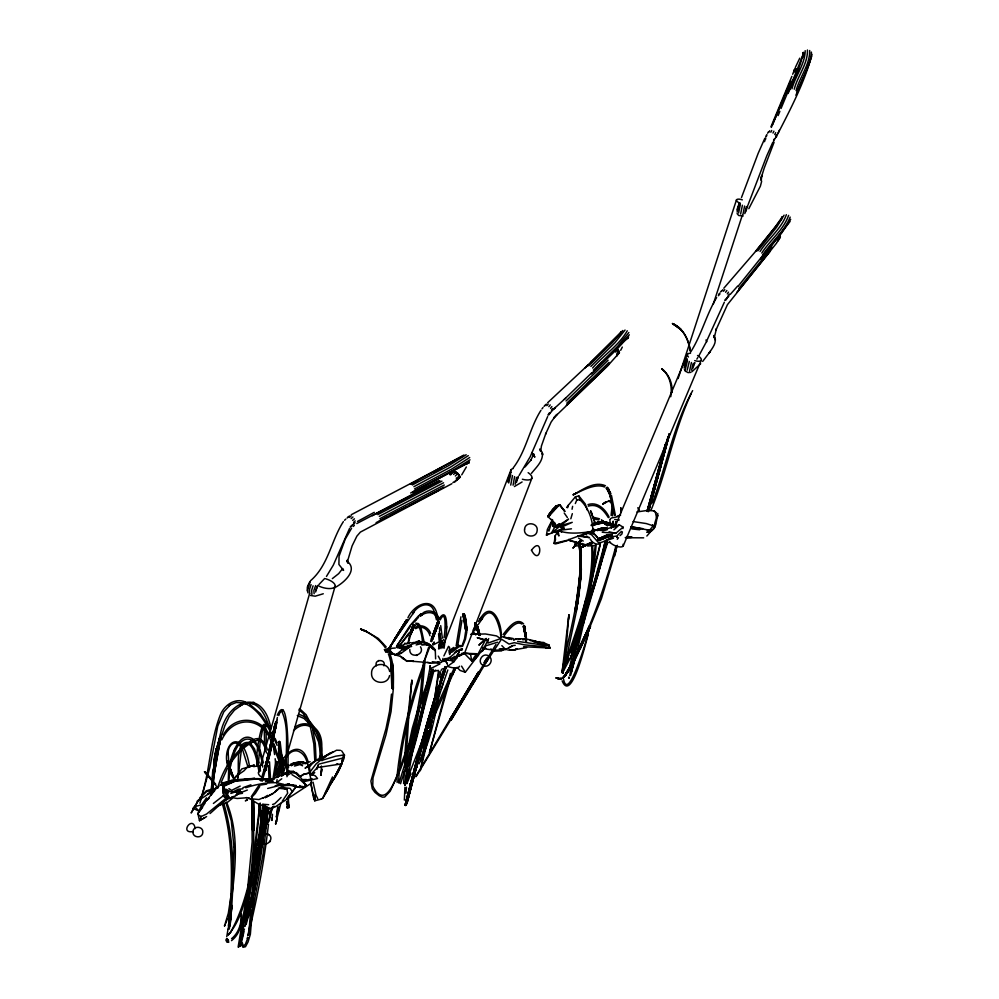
<?xml version="1.0" encoding="UTF-8"?>
<svg xmlns="http://www.w3.org/2000/svg" width="999" height="999" viewBox="0 0 999 999"><rect width="100%" height="100%" fill="white"/><g stroke="black" fill="none" stroke-linecap="round" stroke-linejoin="round"><path stroke-width="1.5" d="M252.809 830.469L252.809 818.306M253.896 830.431L253.309 801.335M397.053 778.059L397.127 782.454M226.373 940.009L226.523 941.37M231.506 940.633C239.685 934.44 242.332 923.65 241.296 913.86C241.621 922.989 238.986 932.741 231.581 938.648M252.56 830.356L251.835 798.114M253.971 830.157L253.496 801.061M287.724 772.302C287.799 781.43 290.896 686.038 277.247 715.222M226.423 792.219L226.436 789.297L229.558 791.358M252.635 830.082L252.048 797.976M252.947 830.007L252.772 805.456M253.346 829.982L253.172 805.444M253.721 830.044L253.296 800.948M404.645 758.091L407.142 723.264M406.318 805.169C404.732 804.045 406.693 804.445 404.757 804.819M241.283 913.86L241.408 916.233M445.467 638.124C447.09 633.89 448.576 603.696 438.886 619.243M612.849 505.157L612.499 515.884M507.717 481.98L510.339 472.864M405.045 804.295C406.805 806.692 404.27 804.045 405.706 803.995M691.595 370.142L693.269 363.299M314.772 795.953L314.697 800.599L314.897 794.455M265.946 821.553L266.159 810.264M392.132 688.573L391.133 663.548M392.507 688.673L391.471 663.661M392.907 688.648L391.858 663.623M265.846 825.686L265.784 828.521L265.734 825.686M391.883 688.398C392.02 676.822 392.595 664.772 388.349 653.783M393.219 688.511L392.207 663.473M286.938 776.722L287.425 775.286L291.521 772.851L295.479 772.614C297.702 770.966 310.239 792.981 305.145 783.528L305.594 786.45L304.358 787.274M321.453 766.021L320.879 775.324L321.89 768.905L321.453 772.065M391.82 688.174L390.959 663.074M393.306 688.099C393.469 676.485 394.155 664.335 389.697 653.358M580.943 569.043L581.018 554.994M391.97 687.974L392.083 683.428M393.094 686.4L393.107 673.064M781.593 219.068L754.17 253.059L723.813 288.236M279.595 776.323L280.207 743.119L279.383 741.221L278.596 741.995L279.32 747.427M580.219 569.08L580.194 552.272M580.569 569.005L580.681 554.957M237.562 778.009C240.197 770.778 233.429 739.347 249.7 742.669M211.663 792.382L212.625 771.628M228.122 754.657L228.222 753.408L228.796 762.899M261.338 810.676L260.002 839.135L255.557 878.72M533.678 454.208L530.831 460.214L524.999 466.97M790.184 217.095C784.377 231.681 771.066 242.307 762.524 255.245M262.849 810.838L260.177 853.183M409.79 649.425C409.228 659.265 425.537 655.194 420.479 646.79M544.692 644.617C535.639 640.846 523.813 636.95 513.598 639.71M395.354 648.001L391.421 648.339L389.573 650.137L391.533 652.759L396.029 654.857L402.135 649.787L408.753 647.127L408.816 645.629C417.969 641.021 429.083 640.546 435.264 649.974L435.626 658.841M446.628 626.223L446.541 628.309M423.077 664.922L420.654 691.808L416.096 718.181L407.455 755.519L399.051 783.216M424.612 665.059L422.102 692.22C417.445 723.239 410.527 753.983 400.524 783.728M685.189 369.88L687.462 360.577M256.78 765.808L257.193 758.328M227.41 939.772L227.722 941.87M258.379 764.447L260.102 742.644L262.687 729.32M228.434 797.277L230.844 798.263L233.604 796.528L230.095 798.401L230.819 798.363L228.434 797.277L222.552 785.139L228.596 797.614L225.612 796.34L223.414 793.993L222.59 784.415L222.003 785.351M222.789 787.2L222.889 785.301L228.896 797.102L230.844 798.263L234.403 796.253M411.863 680.257L408.941 714.797M226.648 939.634L226.96 941.92M580.931 574.825L581.281 555.132L580.044 542.944M508.716 482.992L510.726 474.625M272.128 817.981L271.915 820.454L272.465 814.322M406.019 793.243L406.443 787.212M465.621 631.643L464.51 638.898L461.9 646.153M264.41 807.354L261.738 838.161M265.959 807.392C263.798 847.04 256.306 886.25 246.141 924.574M811.563 56.606L806.905 69.431M212.912 789.685L214.023 773.139M228.808 780.706L229.807 770.641M397.165 775.137C401.148 736.5 410.776 698.276 424.525 661.987M596.178 544.942L593.581 571.166L588.374 602.509M238.074 778.021L241.321 750.261M257.267 757.142C255.157 755.306 263.686 707.554 266.046 730.694M250.874 909.152L248.651 935.002M277.672 807.204L276.91 814.722M230.906 905.668L229.096 925.773M231.293 905.718L229.495 925.823M411.501 684.814L411.85 680.257L407.442 720.429M568.518 619.53L568.881 614.785L562.35 669.954M568.868 614.797L565.809 652.372M230.582 905.581L228.247 929.332M231.668 905.693L229.845 925.798M262 814.984L262.238 811.975M231.918 905.606L230.045 925.723M560.651 527.522L572.252 522.34L554.732 527.31L552.634 525.924L552.435 519.63L547.377 529.458L546.441 535.114L551.448 533.129L568.606 519.08L559.727 524.712L560.651 527.522L564.273 528.246L554.72 532.392M588.723 631.418L588.886 629.245L588.611 631.418M226.81 939.235L226.923 940.608M230.494 905.319L228.559 925.536C232.392 885.551 233.941 843.98 222.69 805.019M456.206 478.159C463.199 475.936 453.908 468.419 451.536 473.901M230.282 910.751L228.771 925.336M230.507 907.991L230.732 905.231M231.818 905.344L229.333 929.132M250.986 907.629L251.236 904.557M251.623 899.962L253.047 884.415M404.92 787.187L404.358 800.112M742.894 214.797L744.592 206.019M230.419 913.498L229.832 919.28M230.881 907.966L231.106 905.206M230.806 913.536L230.232 919.33M231.268 908.016L231.506 905.244M268.107 810.289L263.187 853.396L248.002 935.314M391.508 694.093L389.523 711.375L386.001 728.533L370.904 781.068L372.29 788.76L374.975 792.382L379.208 795.728L382.405 797.152L384.677 797.027L390.172 791.245L400.711 768.731L409.215 745.354M595.254 544.867L593.518 562.212M324.737 794.38C330.407 782.279 341.408 771.703 342.694 758.079L319.28 764.023M580.856 576.236L576.123 610.876M408.666 717.682L406.106 759.602M466.883 631.543L465.434 639.273L462.512 646.465M579.895 583.166L580.407 577.522M226.386 939.11L226.561 941.283M579.795 576.136L575.049 610.776M579.507 583.129L580.019 577.484M670.754 396.715C672.414 386.738 669.979 375.574 661.925 368.881C669.13 374.413 672.614 383.641 672.127 392.582M405.407 804.033C405.119 806.443 405.407 804.495 405.919 805.269M210.552 794.754L214.435 762.324M238.124 947.114L247.065 892.781M254.395 886.076L250.362 934.302L248.039 941.995L245.504 946.702L242.969 947.314L241.596 943.156M449.238 650.386L449.687 654.507L449.525 647.29L448.526 646.341L443.893 655.931M687.2 370.167L689.31 361.501M277.984 807.217L276.323 817.057L276.673 816.046M443.032 661.113L442.994 658.378M565.359 656.93L565.659 653.895M232.767 879.595L234.016 847.252M262.362 814.672L263.811 811.026L264.373 805.256M261.688 814.235L262.7 804.195M625.049 330.045L614.934 342.669L590.884 366.408M622.951 528.596L623.089 527.172L619.305 524.812L613.91 529.82M260.302 803.308L251.498 884.777L245.866 921.852M320.879 775.324L321.291 771.965M575.074 542.469L574.712 546.016L579.333 545.754L582.192 543.468M404.42 771.54L403.596 783.591M440.022 642.157L439.16 648.863M251.011 875.174L253.709 841.92L253.509 801.21M253.034 884.54L256.081 857.229M254.52 884.689L259.278 843.905M507.854 479.82L510.402 473.064M438.386 671.465L435.339 693.781M277.085 779.682L276.573 782.729L283.753 784.34L267.645 788.486M564.934 660.938L565.209 658.441M684.078 367.957L686.925 358.816M802.971 54.708L803.208 52.585L803.858 56.618L803.271 52.572L803.858 56.831L803.021 54.745M226.548 938.86L226.648 940.896M232.367 892.569C235.951 862.649 238.399 830.768 226.598 802.247M230.057 925.598C234.003 885.376 235.464 843.543 224.051 804.357M268.469 824.25C264.285 861.687 257.105 898.775 248.152 935.351M405.544 805.544L406.156 804.595M579.408 587.375L578.683 592.969M692.819 368.319L694.78 362.687M579.008 587.337L578.284 592.931M740.634 214.023L742.407 205.22M212.737 776.698L214.673 762.249M259.99 854.657L254.52 890.559L248.326 917.207M405.269 783.728L408.828 761.688M406.793 783.79L412.674 750.786L433.916 670.816M461.975 620.267L457.642 646.053M260.027 803.258C253.721 850.211 250.449 897.764 239.648 943.993M611.126 515.546C611.201 510.814 614.073 501.948 608.403 501.186L602.859 504.045L605.918 501.735M213.099 776.722L218.144 745.167M231.318 893.88L228.309 913.323L224.5 925.911L225.15 924.649M256.243 855.843L257.218 848.213M257.592 845.316L261.076 819.455M257.73 856.031L259.265 843.98M260.976 844.055L261.363 841.108M307.542 588.011L308.229 585.402M438.299 686.425L433.466 717.594M564.647 663.561L563.761 670.054M744.817 213.611L746.39 206.656M212.512 776.847L214.548 762.599M802.896 54.446L803.134 52.597L803.396 56.156M213.749 776.86L220.679 737.786M439.71 686.438C436.351 712.974 431.044 739.834 418.981 763.91M214.123 771.69L220.317 737.624M227.285 938.71L227.297 940.484M239.748 946.103L250.2 881.13M247.665 888.323L252.16 841.82L251.835 798.251M405.719 805.456L404.782 804.532M439.647 642.145L438.598 648.763M443.981 637.674C445.317 632.579 446.653 606.992 440.234 619.904M563.111 673.026L563.436 671.565M622.752 330.519L612.699 342.257L588.673 365.809M213.149 776.985L213.661 773.251M211.438 794.867L215.909 762.599M404.945 767.294L407.342 751.623M213.511 777.01L214.036 773.263M442.545 647.876L443.306 642.444M444.031 648.289L445.142 640.421M213.024 771.727L215.135 758.029M562.3 670.279C569.917 628.259 584.34 586.288 579.058 543.031M592.307 570.928L592.919 566.57M420.317 770.729L429.458 732.991L435.177 704.095M563.836 670.441L576.423 611.213M228.209 753.558C227.497 744.929 236.039 738.436 241.034 747.302M270.804 811.712L268.469 821.215M214.46 771.977L220.017 741.87M738.548 212.999L740.396 204.458M213.624 770.766L215.384 759.789M305.344 785.926L305.532 784.677L299.563 779.245L291.933 774.625M214.011 770.828L215.772 759.864M214.198 772.027L215.622 762.799M265.247 817.219L260.489 847.214M265.697 814.247L266.358 809.802M318.981 760.002C321.84 748.488 322.29 732.342 309.702 726.373C303.896 723.688 297.777 726.148 293.494 730.868M195.205 828.608C193.019 814.472 178.858 834.028 193.094 831.58M258.753 859.252L259.228 856.168M430.394 665.759L419.305 722.14L409.041 763.623M273.089 778.034L275.724 761.625M280.856 803.283L275.599 823.95L277.085 817.944M267.72 810.064L257.692 870.104L247.24 918.98M577.622 604.47L581.343 569.58L580.119 543.131M439.135 671.415L433.716 703.733M439.76 677.31L440.634 671.778M571.84 654.208L572.065 652.797M737.112 212.1L739.522 202.747M228.047 929.07L226.748 936.775M619.392 351.81L616.595 356.356M569.83 675.436L570.441 671.578M278.259 812.262L279.133 806.855M407.717 759.003L405.119 783.628M576.585 603.97L577.697 597.102M576.972 604.008L578.096 597.14M260.002 850.249L253.346 889.185L245.779 923.501M255.307 880.181L247.902 917.132M436.713 693.93L437.724 687.974M274.288 778.233L277.148 761.812M274.3 778.146L275.312 772.289M431.268 669.842C425.112 702.122 418.968 734.702 408.229 765.796L409.115 763.698M460.926 616.808L456.168 645.729M230.045 907.129L231.256 900.087M268.294 809.103L265.946 821.066L268.768 809.227M408.254 642.107L409.44 635.826M575.212 611.226C579.095 588.923 581.967 566.008 579.045 543.419M575.586 611.338C579.457 589.035 582.28 566.121 579.245 543.543M575.973 611.388C579.87 589.073 582.679 566.146 579.532 543.568M255.507 878.221L258.042 863.885M460.015 476.198L456.019 480.344M574.962 611.063C578.883 588.748 581.843 565.846 578.97 543.231M576.286 611.326C580.207 589.023 583.066 566.071 579.82 543.493M803.096 54.683L788.386 91.296M562.05 671.016L561.925 672.102M576.361 611.038L581.018 576.423L580.906 548.426M516.608 480.269L518.206 477.023M562.837 673.301L563.324 671.79M575.362 610.726L575.849 608.029M575.749 610.764L576.236 608.066M627.272 330.769C618.905 345.529 603.533 355.294 592.594 368.007M588.786 592.07L584.477 613.935M216.034 758.391L216.858 754.095M215.634 758.316L216.458 754.02M407.604 750.249L412.275 728.346L418.868 705.981M409.39 749.175L417.07 716.32M262.487 821.153L263.923 813.735M405.806 804.632L406.056 804.145M420.654 768.468L428.259 732.667M588.411 633.728C587.487 635.476 571.828 705.182 562.15 680.819M780.406 236.463L776.735 242.757M255.257 879.657L245.579 924.387M572.04 509.253L572.627 506.331M684.14 365.784L686.837 359.016M570.554 652.609L571.478 648.413M569.018 677.21L568.98 677.047M216.746 752.634L219.131 741.995M217.133 752.709L219.518 742.057M275.412 726.136L265.647 770.254M319.493 760.102C323.014 748.538 323.963 732.542 311.738 725.686C306.493 722.402 299.425 723.551 294.842 727.447M262.799 827.247L261.301 834.365M286.438 763.91L284.265 770.167L282.205 772.327M588.111 603.958L576.148 655.569M411.176 750.624L424.987 697.327M216.97 749.262L220.554 734.14M270.167 747.202L274.95 724.113M261.301 826.947C252.447 862.249 248.564 900.037 230.594 932.179M218.244 749.612L220.904 737.986M275.512 723.763L265.359 770.092M275.924 726.61L265.684 770.516M408.791 761.85L411.201 750.461M569.954 665.671L578.134 629.832M571.478 665.971L600.287 544.405M216.771 749.375L219.455 737.774M244.056 931.33L240.584 946.353M218.044 749.899L221.741 734.877M273.301 737.899L273.951 734.964M275.899 726.91L271.328 747.889M216.97 749.712L219.405 739.397M274.55 732.192L276.91 722.464M260.09 839.934L252.16 874.412M272.54 737.811L273.177 734.914M272.927 737.924L273.576 735.002M273.077 738.935L271.291 746.753M405.869 805.182L406.143 805.281M272.302 738.835L270.529 746.565M274.188 732.255L274.775 729.657M404.957 805.194L406.143 804.407L405.532 804.083M558.091 531.218L555.244 535.651L554.133 543.431L555.581 543.906L567.32 540.659M790.684 219.38L781.58 233.179L762.1 257.405M275.637 721.753L264.985 769.967M270.005 747.352L264.36 769.942M273.788 732.167L274.375 729.595M272.69 738.948L270.891 746.703M268.107 822.639L269.443 820.129L272.352 807.242M562.712 670.916L562.612 671.877M209.253 798.189L201.673 804.819L194.78 806.593L192.994 808.216L198.988 811.126L201.673 804.819L206.468 797.839M230.294 761.738L228.646 770.479L228.284 780.706M274.937 724.425L264.61 769.904M450.449 673.438L429.52 752.547L451.635 673.788M581.83 625.936L571.54 666.495M317.832 765.496L317.008 769.068L318.394 764.385M275.125 724.712L266.995 760.002L260.714 780.806M277.185 719.867L269.605 755.694L262.088 781.305M563.086 671.053L563.086 672.29M217.645 745.504L219.493 737.974M274.925 727.172L275.462 724.912M275.324 727.222L275.849 724.962M588.186 633.703C586.888 637.949 568.244 703.683 563.486 678.97M341.67 750.873L344.493 755.157L343.394 759.802L334.353 777.984L342.232 763.373M200.15 800.586C210.015 772.901 209.54 742.632 220.155 715.321C223.876 705.531 234.952 697.314 245.517 702.06M271.016 749.188L269.368 755.956M266.733 818.231L265.959 821.078L266.633 818.193M658.241 515.309C655.719 518.881 656.805 530.019 651.023 530.069M781.593 218.818L782.092 216.87M562.337 670.903L562.212 671.852M270.254 747.751L264.398 770.217M736.9 209.94L739.272 202.959M270.067 751.797L270.692 749.225M389.548 675.586C387.662 685.963 370.916 683.728 371.566 673.326C371.128 662.762 387.962 661.088 389.66 671.503M269.668 751.735L270.292 749.175M407.567 800.699L420.629 749.55L433.891 703.508M617.394 545.304L601.448 598.588L585.751 637.275M230.657 766.196C237.412 730.232 258.529 729.582 262.712 767.07M251.473 877.147C245.492 896.69 242.245 918.968 228.309 934.789L230.669 932.267M406.019 802.434L419.617 749.2M480.057 652.185L482.342 651.136L488.711 638.623M268.619 755.868L269.318 753.109M269.018 755.956L269.718 753.184M406.293 800.162L419.642 748.925L436.263 693.069M795.916 71.491L796.365 69.443L795.679 69.243M275.961 722.814L276.461 720.878M611.45 527.984L613.199 521.141L611.338 527.934M265.946 821.066L266.696 818.169M563.349 671.291L563.199 672.664M578.871 626.81L586.101 598.488M600.137 544.38L590.259 582.479M666.508 441.458L647.876 511.488M668.031 437.112L648.251 511.538M268.981 757.454L267.22 764.11M665.471 444.28L647.502 511.363M669.168 434.19L648.526 511.5M614.772 550.262L615.809 546.291M669.455 434.165L648.626 511.376M268.232 757.354L266.471 763.973M268.619 757.454L266.858 764.085M431.318 727.284L426.248 745.242L420.317 760.676M605.069 542.42L589.947 597.539M606.905 541.396L602.784 557.055M665.359 444.13L647.227 511.188M410.114 634.203L411.875 627.684A8.604 2.772 -78 0 1 413.024 625.374M419.93 748.9L405.956 802.022M614.647 556.093L616.083 550.599M664.273 448.476L647.127 511.026M669.567 434.053L648.95 509.727M654.507 527.272L654.845 522.939L657.804 513.436M745.803 211.676L747.677 205.919M420.304 748.963L406.281 802.022M420.679 749.088L406.256 803.446M407.23 802.422L421.029 749.412L434.415 703.483M572.964 648.676C583.816 613.074 600.174 578.883 605.069 541.645L601.835 556.918L594.03 584.852L572.215 645.641M663.736 451.411L647.227 510.901M658.878 473.963L669.48 433.916M247.203 938.473L247.652 937.124M405.994 803.958L426.648 724.2L436.063 693.106M658.166 473.701L664.098 451.448M666.87 441.058L668.056 436.6M658.953 472.315L669.218 433.753M646.84 536.051L651.773 530.382C649.924 532.629 656.143 527.135 654.482 525.249L655.581 523.913M406.381 804.045L420.254 749.5L433.903 702.047M429.533 752.547L430.469 749.312M600.899 564.085L602.422 558.391M600.524 565.496L583.066 625.037M570.392 670.941L574.687 655.257M570.953 671.278L575.249 655.594M571.341 671.353L575.636 655.669M571.665 671.353L575.961 655.656M614.772 550.287C602.659 594.03 587.449 637.474 564.323 676.685M410.314 632.554L411.101 629.832M572.889 662.125L574.862 655.007M405.432 803.608L419.53 749.038L436.039 693.219M426.985 734.103L427.797 731.168M428.608 728.246L431.044 719.467M427.335 734.24L428.134 731.305M427.722 734.327L428.521 731.405M430.144 725.549L431.368 721.166M428.034 734.352L428.846 731.43M430.07 727.047L431.693 721.203M609.889 519.855L610.102 522.952M569.005 678.059L568.581 677.547L569.155 678.046M571.628 669.33L575.187 656.493M571.977 669.48L575.524 656.643M219.718 738.186L220.354 735.876M428.396 728.109L430.844 719.342L428.384 728.009M429.433 729.932L420.392 760.102M430.244 727.01L431.88 721.166L430.232 726.91M547.664 402.709L586.575 366.358L620.978 332.105L620.304 334.378L621.016 332.068M607.642 542.482L572.877 653.846M265.434 770.554L266.895 765.334M263.811 811.026L265.384 805.381M333.816 777.771L333.129 780.219L333.928 777.622M408.529 642.157L410.314 636.026M428.559 727.959L431.006 719.218M433.366 715.871L436.663 704.332M264.685 770.379L266.146 765.184M265.06 770.504L266.533 765.296M410.377 634.278L414.048 624.762M258.516 772.477L309.628 593.456M280.994 775.798L282.28 771.315M283.129 768.331L286.538 756.405M287.387 753.421L335.09 586.326M406.868 803.945L420.916 749.525L434.215 703.533M420.342 747.427L427.085 723.95M421.091 747.627L427.822 724.188M561.688 672.577L562.012 671.515M571.49 655.769L570.579 656.256M277.772 774.987C278.409 756.156 301.149 734.977 308.304 762.537M420.729 747.489L427.46 724.038M620.304 334.29L620.916 332.205L620.304 334.166M647.502 510.864L657.767 475.187M648.301 509.428L658.166 475.287M648.676 509.565L658.491 475.449M230.669 760.464C232.954 751.098 240.996 730.207 253.671 739.522C260.776 735.901 266.358 743.768 267.32 750.024M276.935 719.118L277.397 717.507M404.345 644.43L404.945 643.131L406.019 643.968L409.066 643.431M567.644 507.754L568.369 505.219L575.362 496.853L578.833 495.904L585.227 503.921L587.325 510.164M432.929 670.429L427.51 688.798M426.885 724.362L433.578 701.897M428.121 731.518L423.139 747.914M570.816 518.793L572.327 513.661M425.399 695.903L426.248 693.056M437.038 703.071L443.381 682.554M199.925 803.208L209.877 767.444L217.794 726.036L223.776 711.887L230.27 704.869L228.771 705.993M220.392 734.302C226.461 699.762 263.286 686.213 271.004 728.708M221.89 734.727L224.825 725.711L229.058 716.857L234.403 710.189L242.07 704.707L240.247 705.681M561.925 671.241L561.775 672.29M409.827 742.906L410.601 740.284M431.081 714.235L406.605 803.596M570.529 675.624L571.828 671.253M427.522 722.502L430.132 713.81M427.897 722.589L429.208 718.244M428.259 722.739L429.558 718.406M607.142 542.357L571.465 653.334M793.88 72.44L794.592 69.193M276.623 821.016L275.599 823.95L276.486 821.003M410.239 635.976L414.398 624.949M552.435 519.63L548.926 531.106L547.839 529.832M278.971 775.399L281.343 768.056M434.353 700.624L436.988 692.095M430.569 712.362L436.226 693.368M436.051 696.478L437.362 692.22M431.793 709.765L433.042 705.731M436.388 696.515L437.712 692.27M628.846 332.517L617.719 346.241L593.356 370.192M417.919 713.473L426.985 686.201M436.588 696.478L437.924 692.232M436.6 696.365L437.487 693.543M238.736 947.077L239.136 945.841M247.889 937.811L245.379 944.292L243.419 946.128M434.365 700.174L436.163 694.53M428.633 647.265L423.464 663.473L429.495 647.552M438.449 687.437L445.367 666.72M438.836 687.562L440.272 683.104M410.552 634.253L414.71 625.611M439.185 687.624L446.103 666.982M420.254 701.698L429.22 677.347M409.702 742.869L410.539 740.271M439.398 687.612L445.005 670.853L442.307 678.845M441.158 689.397L447.814 670.017M545.854 644.642L547.964 644.567L545.966 645.866L547.077 645.766M678.134 378.521L736.5 199.837M713.398 303.758L742.344 215.16M423.464 663.473L424.987 658.828M440.047 681.393L445.079 666.595M439.435 687.512L440.884 683.091M275.599 823.95L276.611 820.916M439.26 687.374L445.554 668.069M619.305 524.812L607.729 528.596M278.758 715.584L280.032 712.187M225.936 923.076L227.36 918.843M410.751 634.315L414.585 625.898M430.594 641.308L431.431 638.798M431.531 638.686L435.514 627.21M563.948 666.907C577.035 627.434 594.517 586.613 591.558 544.268M242.607 935.101L241.321 938.935L241.471 933.178L241.783 938.91M432.542 636.351L437.849 621.565M431.768 638.648L437.674 621.878M440.846 678.408L444.58 667.769M440.721 682.954L446.291 666.945M432.867 636.4L438.174 621.39M440.896 678.346L443.668 670.304M685.364 363.961L685.789 362.862M441.121 678.358L442.532 674.275M410.876 631.281L413.973 625.436M431.493 638.96L435.651 627.847M580.769 632.017L573.876 650.499M444.405 670.716L445.741 666.87M514.597 476.585L513.074 485.227M691.433 362.5L689.535 371.141M265.359 821.278L266.271 818.705L269.443 820.129M383.928 665.834C386.501 658.865 373.851 658.816 376.361 665.796M432.38 638.836L438.573 621.403M512.487 475.561L510.726 485.102M442.882 674.375L445.179 667.931M558.066 530.519L557.167 533.029L558.916 535.988L558.066 530.519C567.844 534.228 579.645 533.279 589.972 531.705L567.182 540.284L554.133 543.431L555.481 539.822L555.244 535.651M431.693 639.135L435.002 630.394M442.894 659.49L441.383 662.437M409.253 744.043C401.436 756.693 389.523 817.831 372.902 786.363M443.918 670.354L444.83 667.819M566.67 660.214L568.456 655.257M226.436 798.351L230.819 798.363L226.848 798.276L223.114 795.878L226.436 798.351L226.686 797.652L223.114 795.878L213.399 803.446M516.508 477.41L515.172 484.24M576.173 640.322L577.16 637.599M649.013 531.193L650.187 532.217L646.728 532.267L649.35 530.257L650.886 530.931L646.59 529.62M432.579 639.01L438.923 621.59M792.669 74.251L794.392 70.08M564.273 528.246L551.448 533.129L555.494 525.736L555.144 523.289L547.902 516.633L549.35 515.959L550.561 512.649L554.42 507.867L559.615 504.707L564.71 511.263L559.615 504.707L555.619 506.468L555.968 505.806L559.964 505.194L564.71 511.263M425.287 662.237C412.35 701.061 400.199 741.333 398.638 782.442M748.051 204.857L766.733 155.944L772.751 142.42M241.446 938.998L242.869 935.201M431.705 641.683L439.135 621.902M429.046 680.456L433.266 669.18M652.297 502.972C666.52 465.859 673.376 425.736 692.644 390.621M432.305 639.323L438.998 622.577M411.738 628.696L413.686 624.737M432.804 637.087L436.351 628.146M432.542 639.298L439.173 622.265M218.032 786.575C223.838 767.294 235.776 749.387 253.671 739.547M573.788 646.603L575.686 641.67M241.671 749.163L243.981 745.042L247.203 743.418M443.568 645.017L510.876 470.067M464.547 653.234L531.855 478.284A11.264 4.471 20.9 0 0 528.134 472.652M791.895 76.336L771.028 126.623M692.881 366.146L694.692 362.887M420.542 745.042L407.255 778.92M410.926 773.813L407.005 783.316M430.332 674.537L431.993 670.341M794.242 89.198C797.452 76.286 808.091 63.549 807.417 50.012M791.945 88.811C795.229 76.261 805.206 63.774 805.182 50.699M796.103 90.622C799.562 77.36 810.077 64.523 809.702 50.512M281.818 766.708C284.74 760.039 288.486 749.787 297.14 750.873C308.566 754.12 308.129 769.555 310.864 778.733M650.836 510.639C666.658 472.365 673.726 430.969 691.283 393.331M313.087 585.801L311.676 590.197L311.925 594.492M572.452 649.887L573.351 647.689M342.357 568.943L338.686 573.626L332.355 578.621M789.797 89.585L800.261 64.211L803.583 52.423M796.99 92.72C800.923 79.183 810.713 66.384 811.413 52.098M778.109 115.597L779.869 111.339M781.043 108.491L792.794 80.045M411.6 630.244L412.412 628.408A8.042 2.71 -73.9 0 1 413.561 626.448M575.324 503.533L576.835 499.912L575.362 496.853M772.439 124.9L790.696 80.944M221.154 782.429L227.198 768.743M559.615 504.707L553.533 511.113L550.561 512.649L547.902 516.633L549.063 513.848L555.968 505.806M741.483 197.552L758.154 153.384L764.847 138.287M436.276 625.561L437.699 622.24M614.872 527.097L687.474 354.258M623.214 545.991L701.211 360.302A7.505 2.985 22.8 0 0 697.514 355.519M408.216 765.783L408.641 764.884M771.328 127.41L783.865 97.69M785.052 94.855L786.837 90.609M311.101 584.615L309.515 589.298L309.64 594.193M764.447 141.683L764.897 140.634M795.878 95.267L806.368 70.779M436.476 625.886L437.912 622.552M738.099 207.455L738.636 206.281M788.086 93.481L789.897 89.286M791.096 86.476L792.906 82.28M794.105 79.47L795.916 75.275M797.115 72.465L798.925 68.269M245.13 925.236L244.543 926.597L245.167 925.261M432.055 717.382L451.111 674.425M433.479 717.994L452.522 675.074M260.939 840.496C264.797 850.211 276.973 837.162 267.145 833.928M263.399 727.26L264.335 725.424M240.796 940.421L240.197 941.558L241.433 938.96M765.346 139.598L765.808 138.549M776.223 137.387L779.345 130.232M589.273 626.136L570.254 667.045M589.472 626.311L574.825 658.416L565.122 675.786M454.982 472.49L457.754 473.588L455.319 475.999M437.962 624.35L438.661 622.752M774.088 142.245L764.235 168.032L761.076 178.197L761.762 175.437L761.275 180.232L760.739 178.009L761.613 181.531L760.376 186.176L748.825 208.679M589.772 626.485L575.049 658.528L564.472 676.748M332.517 776.922L323.027 797.589L339.098 769.267M589.41 625.936L574.637 658.066L564.972 675.561M590.109 626.61L575.262 658.591L565.347 675.824M226.686 797.652L206.593 814.035L201.323 816.483L199.463 820.679L197.889 813.486L202.547 807.304M233.841 751.435L235.015 748.8M747.414 206.119L746.815 207.442M589.697 625.973L570.304 666.832L563.411 677.285M590.397 626.648L570.854 667.257M547.964 644.567L547.727 645.279L549.363 645.541M590.034 626.098L575.012 658.104L564.198 676.523M518.144 476.81L516.458 482.43M590.347 626.273C581.331 643.331 575.774 663.386 562.799 677.921L568.781 670.754L575.399 658.353M590.534 626.448L580.581 648.214M309.64 583.578L307.717 589.385L307.879 592.869M438.274 622.739L438.911 621.341M795.304 67.545L799.762 58.167M244.443 929.082L242.02 933.628M451.211 674.512L454.42 667.669M452.422 675.074L455.644 668.244L452.435 674.999M789.972 221.603L760.614 258.991M564.085 666.995L572.939 644.218C582.442 612.337 596.453 579.507 592.482 545.579M629.333 334.802L617.519 348.451L592.956 372.352M570.504 655.594L570.654 656.281L570.591 655.419M571.703 655.456L564.423 669.218M772.989 133.054L773.9 131.181M415.184 767.881L414.498 769.242L415.197 767.931L414.498 769.242L414.822 768.643M315.684 585.551L313.886 590.409L314.123 593.693M457.043 667.307L460.102 670.454L465.309 672.252L475.487 658.853L486.176 638.536L479.058 644.967L486.176 638.536M544.992 645.067L545.679 643.693L543.893 642.507L537.587 641.995M770.841 132.23L771.715 130.469M322.652 798.351L328.696 788.199M774.749 134.54L775.674 132.68M580.519 648.076L570.866 667.17L565.334 675.761M773.825 139.848L774.275 138.961M258.504 785.963L251.261 796.702M620.679 350.299L622.315 347.09M578.833 495.904L579.857 499.8C588.411 507.08 592.869 520.342 592.869 530.681L582.892 534.502M568.743 658.079L565.996 663.311M233.554 780.169L241.77 768.943L254.333 765.284L249.762 765.971M334.303 777.534L343.394 759.802L343.456 755.032L335.801 756.156L321.69 760.401M317.008 586.401L315.659 592.007M197.889 801.298L191.146 812.986L197.827 801.248M768.88 132.293L769.692 130.744M775.649 136.276L776.56 134.565M433.017 644.305L434.24 642.032L432.929 644.243M279.882 712.537L281.693 710.838L280.856 710.789M259.728 786.525L255.319 793.493L251.736 797.227M766.108 135.901L766.882 134.503M270.03 841.67L270.429 840.946M308.641 584.54L309.103 583.703M470.604 634.353L485.364 633.965L496.528 635.913L509.015 644.068L514.298 642.669L524.363 644.842L544.805 646.678L546.041 648.276L550.187 647.589L548.214 646.078L549.937 648.026L523.588 646.728M270.679 810.439L272.715 806.792M780.369 237.275L777.971 241.009M224.513 925.923L225.2 924.699M563.898 667.045L564.847 665.384M474.587 630.769L476.386 627.609M778.121 133.254C791.171 107.929 804.694 81.781 812.087 54.321M461.725 474.85L466.346 466.97M473.239 630.044L475.049 626.885M193.531 808.566L195.767 804.694M228.471 766.32C235.364 755.706 244.892 744.155 257.63 740.184M236.014 795.241L241.308 791.645L235.489 795.741L241.308 791.645M271.104 810.976L273.951 806.081M619.505 352.61L607.367 366.208L553.808 417.844L557.08 414.348L555.656 415.846M778.196 238.873L779.22 235.589M309.727 581.855L307.53 586.525L307.13 590.871M773.451 141.196L775.012 138.536M406.418 619.967L387.15 651.498L407.442 620.454M547.902 516.633L552.41 509.989L555.756 507.28M775.436 137.812L776.31 136.339M767.632 133.204L768.381 131.93M592.669 533.678L594.967 529.82L601.548 530.494M566.583 673.276L568.294 670.379M450.162 719.442L464.473 695.441M450.462 719.642L478.808 672.352L464.66 695.466M716.62 297.577C706.193 314.897 701.485 335.102 690.584 352.147M450.799 719.829L479.07 672.539M416.046 776.685L479.383 672.727L458.191 708.303M698.85 355.856L705.993 342.52L724.35 302.197M459.041 651.935L455.069 658.541L459.365 652.122M406.605 620.354L387.15 651.498L407.03 620.042M547.664 416.583L530.169 456.768L519.043 475.549M450.287 719.355L463.923 696.69M450.611 719.542L464.26 696.89M457.942 708.091L464.572 697.09M488.186 659.028L451.173 719.979L458.154 708.241M464.373 695.316L478.446 672.152L450.025 719.23L495.941 644.48M464.997 695.666L479.145 672.564M393.431 640.834L406.531 619.88M549.575 526.148L549.974 525.499M478.309 672.052L415.721 776.498M472.814 683.978L479.582 672.839M317.395 586.675L316.121 589.885M696.852 359.116L697.814 357.542M321.99 760.701L324.151 757.217L319.942 759.028M414.323 626.148L410.789 634.377L414.635 625.262M393.594 640.946L406.855 620.554M417.307 766.62L414.323 770.941M568.793 670.541L564.385 676.498M478.084 624.787L482.629 618.131M746.315 208.379L745.741 209.266M485.514 663.274L500.899 640.072M393.743 640.958L407.28 620.242M393.693 641.008L407.13 620.691M349.55 528.459L333.291 565.159L326.448 576.448M399.25 632.592L393.768 641.046L413.823 612.437L412.637 613.823C418.419 603.858 431.281 600.699 434.228 611.813M221.803 739.834C232.717 715.821 261.738 715.846 270.854 740.858M765.758 137.138L766.757 135.689M540.946 410.314C529.445 428.384 526.373 450.799 513.186 467.919M406.755 619.904L393.544 640.834L406.443 620.142M549.025 413.524L549.587 412.674M463.449 653.221L476.61 653.733L471.753 661.001L464.323 653.358L461.888 653.259M317.495 767.145L318.356 765.858M282.218 801.285L287.675 793.181L286.913 789.148L280.906 787.662M396.528 646.828L398.189 647.477L408.903 633.004M552.634 525.924L554.145 523.688L551.198 519.405M309.603 582.904L310.127 582.13M610.189 519.205L610.626 518.568M478.359 621.515L481.356 617.332L479.895 619.28M482.342 651.136L485.452 646.628L483.029 648.388M309.378 767.145L313.299 762.237L317.932 759.277L305.07 768.243L313.299 762.237M205.245 802.846L197.889 813.486L199.051 815.459L201.323 816.483M710.426 351.186L708.965 353.209C711.812 348.813 716.345 343.856 715.097 338.224L715.396 340.135L714.023 335.439L714.322 337.6L716.395 328.758L715.946 330.02L727.434 304.67L776.51 243.182M725.611 292.27L726.847 290.497M403.721 625.898L407.355 620.716M615.721 352.11L617.22 349.413L616.383 349.55M709.74 352.135L702.684 361.413M460.389 477.072L454.82 481.968M727.26 293.906L728.496 292.145M453.034 471.815L449.637 474.525M723.588 291.271L724.774 289.61M310.414 580.819C328.396 565.496 331.094 540.659 343.356 521.64M725.524 300.437L727.384 297.939M407.904 617.807C414.735 603.071 435.077 595.179 437.5 617.345M718.631 294.518L719.592 293.194M548.838 414.847L550.749 412.362M628.621 337.013L591.52 373.926M618.156 353.346L616.845 355.007M199.488 798.213L206.269 790.808L211.8 789.21M625.649 339.71L628.321 337.387L626.023 338.998M616.72 354.183L618.618 350.961L616.858 349.2L619.218 352.497L618.606 350.786M728.096 295.729L729.295 294.118M410.651 626.086L396.591 646.266L409.977 625.636L418.806 615.521M479.97 619.18C492.032 598.264 502.447 624.412 501.161 636.912L500.774 634.54L501.123 636.912C499.612 625.699 492.732 600.424 481.118 620.154M475.487 658.853L485.089 646.44L482.967 648.264M413.286 625.174L410.214 632.529L413.736 625.112M530.831 460.214L531.268 459.627L530.656 460.452M721.74 291.159L722.839 289.71M448.151 473.588L469.23 462.4L466.633 463.773M400.062 645.054L408.416 634.727M541.995 408.853L543.019 407.542M450.249 658.241L453.846 661.788L450.924 660.501L445.217 659.989L447.365 664.023L445.217 659.989L450.249 658.241L456.98 657.729L453.846 661.788L446.69 666.957M566.608 507.504L568.369 505.219M223.426 734.802C234.266 714.273 261.788 716.008 270.579 737.212M265.497 810.039L267.208 807.841M503.009 634.615C507.292 629.333 516.308 616.146 523.676 623.95M504.245 635.564C508.516 629.857 516.458 619.73 521.94 624.088M548.851 406.668L550.224 404.92M291.421 765.796L293.581 763.049L300.162 761.8L302.972 761.862L306.83 763.573M617.27 539.285L618.531 537.687M550.511 408.329L551.873 406.581M407.155 647.09L405.594 649.063L406.968 646.653L408.816 645.629M760.052 251.473C767.944 238.986 781.418 228.771 786.363 214.66M761.775 253.072C769.879 240.272 783.616 229.907 788.598 215.372M757.816 250.899L776.735 227.048L784.078 215.16M727.909 297.265L729.02 295.879M351.561 528.284L345.179 539.273L339.048 556.243L338.911 564.472L343.606 570.404L342.47 568.568M546.89 405.644L548.214 404.008M755.656 251.473L774.662 227.809L782.342 216.721M738.036 286.351L771.228 245.017M738.785 288.524L772.102 247.14M736.875 292.282L770.404 251.024M551.411 410.164L552.722 408.566M440.996 670.416L442.382 668.731M412.325 623.988L416.483 619.268M797.739 69.493L794.492 69.643L796.128 68.956L794.505 69.755L796.228 68.993M720.554 291.983L721.553 290.796M718.331 295.729L719.942 293.956M318.918 584.565L324.7 578.471M206.056 800.823L214.797 790.559M350.799 526.798L352.347 525.099L350.187 526.948M545.142 405.532L546.366 404.096M555.157 416.408L551.111 422.077L545.579 434.066L545.941 433.179L541.433 445.979L540.671 451.461L539.66 449.075L542.195 452.31L542.607 454.845L542.357 453.047C543.344 461.188 536.001 467.52 531.443 473.351M220.105 785.214L222.565 782.741M730.194 294.468L737.562 286.189M549.35 515.959L553.533 511.113M453.047 658.466L454.957 656.281L451.423 659.34M547.877 415.01L548.538 414.273M551.311 411.688L552.522 410.314M726.723 298.089L727.734 296.953M201.773 796.091L206.656 791.57L211.676 790.309M442.245 641.183L443.818 639.447M724.75 300.237L726.261 298.589M700.674 363.723L691.895 371.74M248.239 766.196L243.993 770.803L235.314 776.735M574.9 546.028L572.852 548.151L575.049 546.016M316.683 768.243L311.8 773.438M459.303 477.759L456.231 480.444M453.421 471.978L455.482 472.165M544.068 406.343L545.179 405.169M415.122 620.704L418.556 617.37M548.913 413.886L549.762 413.012M553.833 408.916L555.269 407.48L552.572 410.152M344.555 520.279L345.804 519.08M274.55 792.232L277.26 789.56M281.106 797.477L274.787 803.683L272.565 804.495M322.452 798.388L323.102 797.751M617.394 347.802L621.653 343.656M198.801 799.699L197.178 801.273L209.815 793.119M564.31 399.388L591.945 372.627M596.366 368.344L606.306 358.703M566.021 400.999L608.104 360.214M230.844 798.263L232.342 796.815M404.845 804.757L405.919 804.357M566.795 403.171L608.99 362.35M320.779 760.464L324.151 757.217L316.171 763.823L309.228 773.026L303.908 774.325L300.212 776.623M566.396 405.344L608.716 364.548M585.127 367.932L588.436 364.772M590.646 362.662L619.592 334.715M587.424 383.991L593.006 378.646M311.788 775.361L314.735 772.552M598.426 365.921L602.934 361.626M232.405 798.351L227.66 802.16L217.67 805.993M553.958 408.828L565.809 397.939M353.209 526.485L354.358 525.424M460.252 649.949L461.825 648.95C454.995 650.224 451.923 659.065 444.642 658.691M352.684 520.379L354.433 518.806M213.886 791.233L210.314 793.693L217.47 787.237M210.027 813.561L221.89 802.884L229.42 797.851L227.51 797.964M351.161 518.593L352.934 517.007M210.314 793.693L214.011 790.384M405.282 648.151L406.968 646.653L404.907 648.438L401.061 648.826M649.475 530.357L652.247 527.097L652.859 524.687M353.596 522.315L355.232 520.866M620.029 535.626L621.89 534.003L622.377 531.98L621.403 531.468L616.758 536.088C610.202 536.201 605.881 541.97 599.45 542.744L598.326 542.507L591.608 534.777L586.238 532.504M281.706 776.136L288.861 771.191L293.394 771.353L298.701 776.036M349.425 517.445L351.136 515.959M396.029 654.857L401.286 653.209L409.041 647.427L404.17 649.999L406.705 647.851L404.907 648.438M550.049 512.999L555.257 508.528M478.484 655.244L471.753 661.001L470.554 654.42C464.56 651.273 457.917 655.444 453.284 659.203M462.262 649.575L455.781 651.435M468.294 455.631L450.811 466.945L413.873 486.7M469.705 457.505L451.623 469.143L414.51 488.948M274.725 792.232L279.033 788.648M353.634 523.888L355.12 522.652M628.321 337.387L626.972 338.524M580.681 540.934L574.537 545.429L580.943 540.846M286.276 774.45L289.648 771.69L285.14 773.151L287.425 775.286M347.939 517.22L349.525 515.946M552.41 509.989L555.844 507.255M580.656 540.496L574.537 545.429L580.931 540.734M458.566 475.149L459.802 476.873L459.115 475.074L456.88 473.638M213.461 790.609L219.031 786.213M219.156 804.919L227.685 798.238M453.608 474.438L455.694 472.115L457.729 473.426M577.659 542.932L580.519 540.721M281.768 778.77L276.573 782.729C266.396 782.304 255.444 784.577 245.679 787.749M420.229 643.194L419.205 641.808L420.754 642.794L419.33 640.859L417.282 642.419L417.52 643.206M470.029 459.827L451.348 471.353L414.061 491.096M352.797 524.662L354.133 523.663M263.112 834.49L266.296 833.765M577.684 543.006L580.581 540.846M207.517 794.08L216.358 787.512M522.102 481.968L514.385 486.55M602.859 504.033L606.093 501.973M347.115 518.006L348.526 516.958M466.171 454.732L449.138 465.359L412.337 484.965M562.762 678.059L563.586 677.472M580.794 540.958L577.797 543.069L580.894 540.934M321.291 798.825L322.053 798.938L314.822 800.761L313.723 796.29M515.247 645.317L512.749 645.591C504.42 651.997 493.019 650.137 483.341 648.626M602.222 532.242L615.696 533.366L623.089 527.172M449.488 650.324L453.796 647.427M419.98 614.76L421.678 613.636M420.267 614.86L421.99 613.723M419.717 614.822L421.391 613.723M402.934 645.167L404.558 644.23M351.236 514.722L462.112 456.443M420.517 615.109L422.252 613.973M438.486 670.379L433.129 671.378L430.781 668.556L439.697 664.01L438.224 662.524M419.543 615.047L421.216 613.973M450.387 474.937L451.111 474.475M330.657 752.759L322.402 758.041L336.576 750.224L340.484 750.349M420.641 615.421L422.377 614.31M356.805 523.551L437.899 481.056M454.458 652.672L456.818 651.173M335.002 587.512C343.294 583.329 358.853 570.004 347.028 561.151L348.102 562.986L347.028 561.151M452.922 482.579L455.219 481.131M591.196 532.854L593.831 531.393M454.957 659.003L456.98 657.729M299.837 776.585L303.696 774.15L309.003 773.151M419.53 615.347L421.178 614.298M590.996 532.991L595.229 530.531M420.616 615.721L422.352 614.647M591.72 533.041L594.105 531.555M206.618 816.583L199.463 820.679L204.907 817.569M405.569 804.682L405.906 804.507M419.655 615.659L421.316 614.635M467.407 463.486L469.23 462.4M420.454 615.933C426.848 611.013 436.088 610.913 437.762 620.354M590.896 533.241L593.219 531.83M591.171 532.117L594.967 529.82M469.18 461.988L412.662 492.569M230.157 704.957L236.239 702.484L243.157 702.921M420.192 615.996L421.878 614.984M546.441 535.114L548.588 533.828M262.849 798.213L267.67 795.379M274.812 786.238L277.585 784.752L281.755 785.251L289.023 783.915L287.05 785.064L289.598 784.302M357.505 521.428L374.275 512.337M408.816 646.39L402.322 649.263M626.423 338.773L627.921 337.924M311.226 783.278L275.262 806.842L269.68 808.541L257.467 803.483L248.389 797.751M576.286 493.094L573.176 494.805C582.317 490.422 595.416 483.166 604.495 486.963M451.86 483.728L360.389 532.092L356.88 536.138L352.098 545.916L347.327 561.875L347.34 560.014L347.852 562.549M324.238 756.493L332.729 751.885M449.438 651.897L458.828 645.591L461.176 646.003M415.022 627.647C420.729 623.364 428.509 627.085 430.681 633.391M410.302 484.203L463.911 455.032M234.266 791.308L238.212 789.222L242.869 788.798M459.615 655.943L462 654.695M379.308 516.358L443.568 482.792M433.017 644.992L439.922 641.37M375.711 513.861L439.86 480.507M377.759 514.622L441.933 481.143M379.932 518.606L444.318 485.002M379.483 520.754L443.981 487.187M559.727 524.712L554.732 527.31L559.565 523.863L555.494 525.736L554.145 523.688M508.678 647.714L512.749 645.591M411.001 483.978L417.844 480.444M434.265 471.978L441.108 468.444M410.676 492.994L446.815 474.288M372.315 515.771L380.519 511.538M387.35 508.016L390.085 506.605M401.024 500.961L407.867 497.44M424.275 488.986L431.106 485.452M433.841 484.04L436.575 482.629M376.086 522.664L387.075 516.982M389.835 515.571L406.331 507.055M409.078 505.631L439.323 490.022M247.477 799.749L245.342 800.848L247.552 799.774M553.309 509.165L556.306 507.642M304.832 787.125L299.688 787.474L288.361 784.752M576.298 493.231L573.164 494.805C582.654 489.785 594.205 480.844 605.456 485.739M240.185 786.088L231.618 790.384L228.908 788.598M433.129 671.378L435.751 670.092M592.045 542.032L579.857 547.927L592.307 542.782L587.499 544.755M598.014 539.285L606.243 535.439L610.539 534.615M242.869 787.712L250.899 784.814M597.814 539.198L605.918 535.476L610.227 534.715M592.37 542.494L579.857 547.939L587.325 544.343M592.07 542.694L579.857 547.939L592.182 542.12M598.201 539.485L607.392 535.289L612.162 534.752M223.214 785.476L232.755 780.893L254.92 778.371L232.093 780.044L221.216 784.352L232.755 780.893L256.843 778.633L273.651 779.083M415.646 628.671C421.728 624.712 428.184 629.208 429.97 635.701M303.684 780.793L312.113 778.721M597.652 539.26L607.242 535.239M583.841 546.091L587.4 544.418M598.314 539.772L607.617 535.589L612.399 534.964M453.871 471.74L452.634 472.315L453.771 471.753M592.295 542.295L579.857 547.939L591.883 542.332M454.458 657.966L464.323 653.358M514.06 650.049L517.257 648.763L514.06 650.049L507.792 650.049M597.577 539.448L604.657 536.351M224.051 786.188L234.528 781.38L258.017 778.795L273.539 779.12M236.226 792.207L240.272 790.359M218.544 805.231L223.626 802.921M598.339 540.034L607.679 535.963L612.512 535.264M579.857 547.939L591.957 542.532M423.002 612.849C429.233 608.603 438.037 611.975 439.135 619.642M391.458 651.698L389.86 651.261L391.096 652.959L389.785 649.1M241.783 704.857C260.652 696.603 268.694 722.077 271.378 736.55M513.736 639.947L516.033 638.923M597.589 539.71L604.72 536.713M388.461 650.062L384.465 649.612L385.614 651.773L388.361 650.561L390.909 651.91M597.04 529.982L603.109 527.934L607.042 527.922M596.74 529.82L604.295 527.659M597.252 530.282L603.321 528.209M598.264 540.234L607.579 536.301L612.449 535.589M597.315 530.644L601.71 528.946M298.239 762.624L300.162 761.8M596.428 529.832L602.484 527.872M597.714 539.997L604.919 537.025M405.257 804.857L405.07 805.057M598.101 540.297L610.913 535.851M415.809 624.787C418.831 622.252 422.14 634.889 422.365 641.171M596.178 530.019L602.235 528.096M597.902 540.209L610.601 535.963M263.162 797.751L258.891 799.55L251.086 798.775M583.891 546.278L592.195 542.782M583.828 546.291L587.387 544.805M278.221 788.286L289.023 783.915M591.258 524.925C597.365 521.74 605.581 519.468 611.213 524.837M269.156 782.442L272.515 781.068L267.969 782.279L272.028 780.344L265.484 781.443M591.396 525.274C598.738 520.404 606.967 521.89 614.472 524.587L610.227 523.451L614.385 524.625M485.676 645.866L497.552 642.232M323.276 593.768L315.197 596.191L310.589 595.491M230.831 793.443L240.172 790.184M591.371 525.636C597.964 522.265 607.005 519.942 612.774 526.148M223.326 785.788L234.528 781.38M593.693 523.563L602.847 521.441L609.665 523.963M305.344 763.81L302.972 761.862L293.581 763.049L290.759 764.148L291.134 765.259M317.507 759.914L326.024 756.593M272.003 779.095L278.434 776.585M467.045 463.598L468.818 462.912M605.968 537.724L599.05 540.709L599.025 539.135L595.004 534.615L589.385 531.693M247.34 790.059L236.601 794.217L242.482 793.331M593.356 523.513L602.509 521.565L609.402 524.15M593.993 524.85L603.533 522.527L610.451 524.65M561.95 678.508L559.228 678.87L556.181 677.946L558.279 678.733L561.888 678.271M613.448 538.236L605.569 540.821M265.135 824.724L267.432 823.888M222.59 784.415L220.891 785.027L222.59 784.415L223.414 793.993M593.056 523.663L599 521.965L603.771 522.102M593.693 524.999C599.313 522.477 606.418 521.653 611.525 525.761M386.089 649.225L390.609 647.627M592.357 529.482L593.731 528.995M611.463 517.981L617.557 516.745M310.152 761.725L294.468 766.071M593.356 524.95L602.959 522.964L610.027 525.149M592.894 523.976L595.117 523.226M593.056 524.725L595.342 523.963M592.882 524.363L595.142 523.613M599.612 529.945L603.284 528.896M599.363 530.157L607.017 528.871M522.689 639.722L526.948 639.372M378.521 660.601L378.871 660.489M449.463 652.896L452.06 652.085L459.078 646.653L461.376 646.628M500.137 638.798L487.924 643.094L487.524 640.871M605.856 536.7L610.289 535.889M410.577 772.726L409.053 772.764L407.917 771.578M617.195 516.121L620.641 515.059M415.621 641.995L419.33 640.859M228.858 942.007L227.422 942.219M591.47 531.106L592.869 530.681L592.407 530.144M605.644 536.401L607.23 535.963M605.581 536.026L609.939 535.314M555.619 506.468L559.89 505.169M514.822 649.7L526.61 647.639M295.804 764.56L300.187 763.336L286.825 765.771M456.555 645.841L458.466 645.317M248.651 766.795L254.333 765.284M336.388 764.098L337.662 763.773M416.096 644.917L421.016 643.681M442.719 660.314L443.868 659.889M415.646 623.164L418.319 623.538L420.005 625.399M410.651 774.287L410.002 774.412M416.471 655.469L417.395 655.244M602.784 530.806L607.317 529.707M600.474 543.681C596.503 545.354 592.02 542.732 590.234 539.098M391.096 652.959L394.73 654.782L401.286 653.209M408.753 647.127L411.65 646.465M223.489 782.692L228.958 781.455M636.975 511.938L648.851 510.227L654.095 511.013L655.232 511.738L656.63 517.894M601.023 529.57L605.581 528.883M600.486 529.133L602.197 528.783M266.683 784.078L259.253 785.264M411.725 642.894L414.385 642.369M587.999 504.607C597.464 501.386 605.419 509.303 609.153 517.195M600.424 528.771L602.135 528.434M588.186 506.143C597.552 503.234 603.733 510.052 608.354 517.657M597.352 523.401L599.213 523.051M560.177 678.746L561.051 678.583M690.784 372.377L688.036 372.602L685.389 371.104M597.077 522.677L598.888 522.352M243.744 779.744L249.738 778.646M597.127 523.076L598.975 522.739M253.684 766.633L260.964 765.296M559.278 678.783L556.181 677.959L561.101 678.658M743.181 216.009L738.673 215.497L737.087 213.561M560.164 678.908L561.051 678.783M603.384 528.571L607.292 528.396M246.815 797.764L237.15 798.476L233.042 797.776M403.296 647.327L397.802 647.077M303.646 781.705L317.545 778.521L315.359 775.886L308.741 773.126M285.015 785.589L293.768 785.264M302.26 787.387L304.033 787.15L300.012 786.688M402.51 649.55L403.771 649.387M559.378 530.344L571.465 528.821M403.534 645.379L398.826 645.966L397.14 646.728L397.252 647.901M293.581 763.049L297.44 762.574M470.554 654.42L476.61 653.733M257.205 778.721L273.089 779.07M406.98 642.994L410.514 642.632M317.245 767.557L341.558 763.91L342.694 758.079L343.444 758.428L343.456 755.032L344.493 755.157M285.764 785.089L289.972 784.752M439.023 662.799L431.381 663.199L427.41 662.424M227.41 791.558L238.749 791.745M438.074 662.374L439.073 662.012M442.145 661.438L445.254 661.213M587.537 546.003L593.831 545.579M608.641 535.726L610.039 535.651M518.306 638.861L520.691 638.773M603.945 528.858L606.505 528.871M576.835 499.912L579.857 499.8M608.628 535.027L610.014 534.977M419.967 641.92L424.088 641.795L427.872 643.431L430.569 646.578M501.735 650.911L494.405 651.136L490.896 648.975M301.81 779.645L306.393 779.507M509.965 650.074L513.249 649.974L510.501 649.862M285.614 785.114L289.161 785.014M625.199 537.637L631.343 537.487M273.901 779.37L259.253 779.645L273.214 779.607M314.036 799L315.484 798.988M643.668 537.837L626.523 537.737M606.256 542.382L610.314 542.494M603.758 527.947L605.119 527.947M795.866 69.068L798.139 69.081M600.961 522.889L605.631 523.414L609.715 525.187M603.983 527.722L606.53 527.922M228.084 941.195L227.897 940.708A6.094 1.149 -71.9 0 1 227.859 939.472L228.571 940.808M227.809 942.282L228.446 942.294M593.381 517.27L599.525 518.793M411.151 645.654L399.275 647.514M593.443 518.706L598.851 519.98M474.15 634.115L476.748 634.178M600.699 522.602L605.332 523.201L610.726 525.874M296.466 786.85L301.673 787.262M506.381 649.687L500.586 649.387M389.697 654.133L392.395 654.245L389.86 651.261M430.557 662.774L407.53 660.863M608.516 500.649L610.302 500.749L611.85 502.11M533.429 641.72L542.257 643.306L534.59 641.108M483.116 648.089L485.814 648.226M258.753 738.761L257.667 738.686M258.291 740.234L257.305 740.172C263.374 740.134 264.96 747.714 266.521 752.984M409.915 661.126L413.648 661.375L405.881 660.676M626.535 536.575L631.942 536.938M296.204 785.439L292.245 785.177L297.202 786.875M582.479 536.063L589.547 537.637L577.634 535.988M263.087 804.295L268.669 804.694M438.136 662.362L432.23 661.713M390.896 652.484L385.614 651.773M288.686 784.702L291.583 784.939M605.107 528.558L606.318 528.671M280.669 787.412L290.072 788.348L291.758 790.858M614.71 519.48L619.355 519.967M279.895 788.411L286.913 789.148M631.755 528.908L639.722 529.782M300.187 786.238L303.084 786.563M631.268 526.76L649.35 530.257M602.21 522.265L603.721 522.489M631.106 526.873L642.694 528.621M633.091 521.553L646.253 523.563L652.996 525.724L654.333 527.335M499.288 648.863L503.633 649.562L500.686 648.713M400.611 646.99L403.596 647.477M630.694 527.347L640.734 529.02L630.781 527.297M297.302 715.584L304.058 718.481L311.338 725.861M536.875 642.532L539.448 642.981M517.619 641.37L544.93 645.329M508.304 637.537L513.261 638.548M543.306 643.656L549.288 644.929M535.127 641.383L540.709 642.607M530.169 640.509L536.301 641.87M569.068 540.409L576.423 542.095M568.768 539.36L570.279 540.846L586.588 544.917M609.015 531.78L615.696 533.366M509.203 639.06L501.785 636.588M537.587 642.182L540.147 642.807M384.465 649.612L388.361 650.561M484.94 639.672L477.197 637.662L483.828 639.959M582.117 536.001L584.777 536.713M557.267 678.383L556.181 677.959L558.291 678.646M394.73 654.782L400.512 656.343L405.656 660.002M298.551 714.235C305.869 716.171 311.301 722.289 314.872 728.683M577.547 542.832L583.491 544.567M437.562 661.688L440.247 662.712M246.503 797.539L252.322 799.3M409.078 774.35L407.704 773.701M402.11 658.054L407.53 661.4M503.946 636.775L511.85 639.535M402.884 658.466L404.046 658.89L400.499 656.418M605.182 522.864L609.265 524.787M605.207 522.489L610.539 525.337M254.42 702.659L253.072 702.135M405.057 785.264L404.832 784.59L404.995 785.226M252.859 703.658L254.146 704.17M385.339 647.851C379.483 639.048 370.292 633.066 360.639 629.108L365.871 631.156M365.946 631.368L360.651 629.108L365.971 631.231M459.952 645.416L461.038 645.866M360.639 629.095L365.759 631.231M485.664 639.585L488.199 640.684M245.017 703.533C257.804 709.128 264.747 721.44 271.316 733.303M365.934 631.181L378.321 638.473L386.251 646.977M488.598 655.956C482.779 651.922 476.635 661.75 482.779 665.234C488.286 669.093 494.542 660.114 489.048 656.281M584.665 533.866L586.838 534.964M299.45 708.553L306.131 714.71L310.976 724.15M437.262 662.762L439.697 664.01M300.824 764.884L302.56 765.808M690.134 350.924C688.623 339.897 683.266 328.221 672.514 323.576C683.279 328.234 688.835 339.797 690.371 350.874M672.514 323.576L680.868 329.533L672.514 323.576L678.508 327.272L682.854 331.818M474.862 623.751L477.809 627.272L479.807 634.477M475.037 623.388L477.909 626.997L479.795 634.315M248.564 743.805C255.157 748.501 257.143 762.324 258.953 771.303M298.776 709.889L302.909 713.149L306.88 718.83M264.76 805.731L269.68 808.541M398.189 647.477L398.813 647.864M291.521 772.851L288.861 771.191M578.496 538.074L583.229 541.058M268.069 834.277L268.893 834.789M249.563 704.045L260.277 713.561L268.918 726.273M399.413 647.851L400.162 648.363M601.81 520.242L603.908 521.703M281.318 710.714L282.155 711.463L281.468 710.701C290.322 728.933 284.378 751.947 287.063 772.239M475.024 624.263L477.547 627.522L479.695 634.64M601.361 519.992L603.483 521.503M602.971 522.377L607.142 525.599M455.819 472.152L457.754 473.588M602.921 522.115L605.057 523.726M475.024 622.877A11.938 6.731 -66.4 0 1 475.449 623.251L477.809 626.748L479.895 635.414M287.4 765.983L288.761 767.02M432.505 648.401L435.364 650.624L428.933 645.466L425.299 643.968L429.383 645.479L432.505 648.401L429.757 645.017M605.481 524.125L607.479 525.736M462.637 614.21L464.71 620.629M654.095 511.013L656.318 512.849M605.894 523.826L607.829 525.474M250.237 743.056L254.495 748.888L258.953 763.036M605.544 523.164L607.517 524.937M295.479 772.614L300.237 776.86M605.931 523.339L607.854 525.074M661.925 368.868L664.048 370.966M678.496 327.297L680.881 329.533M475.112 624.675L477.197 627.659L479.483 634.765M430.232 646.278L435.264 649.974L431.468 647.614L428.459 643.618M616.932 537.225L616.945 536.987M459.028 474.975L457.405 473.339L459.115 475.074M228.596 797.614L223.564 791.22M501.848 645.641L505.257 649.163M215.734 784.227L204.495 771.765L217.957 788.074M210.577 778.109L204.495 771.765L210.464 778.071M227.834 940.708L227.547 939.747M593.668 533.241L597.539 537.574M194.78 806.593L198.988 811.126M283.266 710.464L282.592 709.715M617.045 349.175L618.618 350.961L617.17 349.25M607.442 487.762L610.864 493.693M607.155 487.075L610.501 493.094M605.981 488.012L607.454 489.947M475.212 625.012L479.233 634.815M254.807 740.696L260.115 750.349L263.511 762.974M463.374 613.798L465.084 618.743L466.508 629.632M463.061 614.06L464.697 618.843L466.171 629.62M389.573 650.137L391.533 652.759M475.012 624.787L479.008 634.765M440.746 660.764L438.274 656.106M463.761 613.736L464.747 615.933M473.601 632.055L475.761 635.002M608.054 488.986L610.114 492.507M607.355 489.323L609.44 492.882M407.205 773.201L405.557 769.505M564.223 513.011L567.357 517.519M464.135 613.886L465.621 618.006L466.808 627.372M608.141 488.236L608.841 489.248M462.962 614.822L465.634 630.119M606.68 488.523L608.054 490.784M637.774 507.754L639.397 510.676M684.377 369.455L685.626 371.428M227.997 941.57L227.71 940.209M227.335 941.995L226.985 940.409M461.55 666.121L465.309 672.252M590.584 510.976L594.929 521.915M590.584 510.964L594.53 521.977M464.448 614.585L466.933 629.957M705.956 339.997L706.805 341.745M312.462 727.547L318.581 741.882L321.353 757.941M608.466 490.259L609.153 491.433M463.586 615.272L464.011 616.171M607.704 490.222L609.715 494.355M463.986 615.209L464.41 616.146M590.571 510.976L591.883 513.311M608.216 488.861L609.502 491.433M607.517 489.198L609.452 493.394M476.173 624.288L479.458 635.426M408.042 771.815L406.256 763.461M243.294 945.978L242.32 942.944M616.783 536.938L617.132 537.624M317.744 798.588L316.021 795.204L313.062 782.18M464.423 614.298L466.908 630.182M608.129 491.146L609.44 494.105M272.777 781.243L273.139 782.03M475.736 625.649L478.871 634.652M315.971 730.756L320.691 743.818M274.101 738.823L277.06 745.341M608.478 490.147L609.115 491.533M463.211 615.172L465.859 629.72M307.829 720.641L309.615 724.862M272.415 744.043L278.621 759.764L283.279 775.224M242.794 750.336L248.139 767.532M275.112 738.436L277.035 742.806M273.689 743.406L282.455 768.418M475.874 625.337L478.196 632.08M229.358 767.469L233.966 778.77L229.882 767.332M609.827 492.782L610.476 494.318M549.138 646.141L549.937 648.026M420.704 626.673L423.913 641.033M476.161 625.074L478.846 634.49M313.187 794.954L310.689 783.303M278.471 748.663L279.383 750.886M608.703 492.17L609.353 493.756M293.394 771.353L293.881 772.614M314.822 800.761L313.311 796.89L310.889 782.454M229.158 767.532L231.156 772.789M230.195 768.718L233.978 778.758C212.949 750.187 242.07 718.231 249.65 767.207M560.701 530.182L561.5 532.292M429.77 665.896L430.781 668.556M280.682 754.245L282.692 759.802M231.568 772.589L232.68 775.561M225.886 802.559L231.293 820.878L234.016 847.439M230.294 770.154L231.256 772.764M227.248 790.758L228.122 793.206L227.809 791.857M281.393 754.045L284.99 765.059M229.583 767.394L231.381 772.714M523.414 626.623L526.248 641.333M283.092 760.901L284.503 765.172M229.77 767.344L231.518 772.589M523.638 626.785L526.023 638.336M523.339 626.361L525.874 638.211M523.963 626.823L526.373 641.37M523.439 626.086L525.911 638.124M610.726 497.927L609.977 495.554L614.522 515.309M434.852 613.548L436.463 619.805M524.3 626.71L526.286 638.311L524.55 626.485M523.688 625.861L525.998 638.049M611.475 495.454L615.347 515.197M310.439 727.297L313.836 743.955L314.81 760.901M524.025 625.749L526.423 641.196M524.662 626.211L525.424 629.07M524.35 625.786L526.261 638.024M524.587 625.961L526.485 641.221M312.662 729.407L315.334 743.706L316.034 759.527M612.737 526.011L613.099 527.422L612.924 526.023M478.346 631.88L478.971 634.328M439.348 631.58L439.76 633.878M342.595 568.868L342.707 569.555M266.271 818.705L267.145 822.589M372.727 785.776L373.002 777.871L386.039 734.627L391.059 711.588L393.369 688.311L392.407 663.224M479.682 635.376L476.136 623.801A12.138 6.856 -65.2 0 0 475.324 623.001M264.123 725.911L264.847 750.611M321.241 746.241L322.515 757.816M440.709 625.636L442.345 638.149M261.189 820.104L258.716 805.082M465.459 618.818L466.783 629.757M259.74 766.895L260.489 771.103M531.967 452.497L534.89 457.13L533.528 455.332L533.99 456.368L533.641 453.871M311.601 783.166L310.964 778.646M273.164 745.566L274.613 754.62M612.887 526.048L613.111 527.435M309.515 767.844L310.614 774.65M464.36 617.694L464.897 621.49M464.572 620.941L465.659 629.907M465.122 617.557L465.646 621.503M274.488 745.466L274.875 747.914M464.76 617.719L465.259 621.578M579.832 542.819L580.594 548.101M261.326 818.581L259.615 804.957M279.857 751.26L283.117 775.099M579.557 542.794L580.282 548.076M439.36 627.547L439.76 630.556M579.27 542.869L579.969 548.139M714.098 335.839L714.385 338.049M615.584 521.803L615.946 524.612M299.7 785.501L299.925 787.187M286.601 801.86L286.938 804.495M275.15 758.728L275.824 764.322M287.15 805.556L287.362 808.079L287.287 806.568M284.041 773.651L280.157 742.07L279.37 742.769L278.596 741.995L279.071 776.335M465.372 625.287L465.784 630.332M392.232 662.749L392.957 669.23M392.033 663.935L392.607 669.13M391.296 664.123L392.108 675.686M391.645 663.96L392.207 669.155M288.112 798.738L288.699 807.754L288.411 798.701M276.598 761.325L277.934 777.422M465.696 625.399L466.071 630.444M269.53 761.775L270.554 779.507M466.071 625.374L466.408 630.469M438.586 633.778L439.16 640.659M440.134 633.753L440.971 648.538M405.07 766.832L404.632 759.59M287.237 806.555L287.362 808.066L287.337 807.429M276.161 767.12L277.048 777.509M621.178 512.325L620.816 507.954L621.128 512.3M286.925 801.822L287.15 804.482M525.949 632.842L526.361 638.074M268.394 765.521L269.043 779.382M616.071 521.74L616.258 524.575M621.116 512.499L620.804 507.967L620.991 512.475M252.872 799.912L253.584 830.506M252.472 799.937L252.834 805.993M252.035 798.363L253.184 830.531M440.796 638.199L441.046 647.352M305.532 784.677L305.594 786.45M442.495 641.083L442.582 644.155M439.348 644.392L439.46 648.339M266.096 732.517L266.308 745.454M265.497 810.276L265.634 821.553M459.54 666.246A11.264 4.458 21.2 0 1 447.29 666.246M522.377 479.233A11.264 4.508 20.9 0 0 525.087 479.807A11.264 4.471 20.9 0 0 531.868 478.259M511.376 472.677A11.264 4.508 20.9 0 1 513.174 468.556M475.037 623.014A12.85 7.368 -66.5 0 1 475.499 623.276M214.835 757.729A158.279 69.918 88.7 0 1 217.37 745.167M214.036 761.663A156.693 67.745 88.7 0 1 216.371 748.563M213.761 761.713A157.442 68.382 88.8 0 1 216.146 748.651M214.685 762.724A159.241 67.47 89.6 0 1 217.095 749.862M215.334 762.512A157.892 64.635 -89.6 0 1 215.846 759.552M216.109 758.079A157.892 64.635 -89.6 0 1 217.782 749.562M215.26 761.975A154.758 63.536 90 0 1 217.645 748.888M464.622 615.684A36.389 3.384 88 0 1 465.447 619.23M260.664 776.523A11.264 4.645 15.9 0 1 259.253 771.44M325.686 578.783A11.264 4.62 15.8 0 1 334.365 587.325A11.264 4.62 15.8 0 1 317.67 585.439M740.346 203.309A5.17 1.948 18.1 0 1 736.925 199.463L737.649 199.226A5.17 1.948 18.1 0 1 742.344 199.862M623.039 544.28A7.505 3.022 22.7 0 1 618.518 546.778A7.505 3.022 22.7 0 1 609.69 541.72M701.211 360.302A7.505 2.985 22.8 0 1 694.717 360.602M688.461 357.005A7.505 2.985 22.8 0 1 690.509 353.284M241.483 933.178L241.471 935.326L241.483 933.178M288.736 805.194L288.711 807.754L288.761 805.144M531.468 550.237C541.221 568.256 543.718 533.816 531.468 550.237M524.575 529.12C523.226 537.175 536.5 538.823 537.15 530.694C538.511 522.639 525.237 520.991 524.575 529.12M193.007 831.643C192.095 837.911 202.585 838.885 202.797 832.504C203.696 826.248 193.219 825.274 193.007 831.643M397.989 785.576L397.989 785.576M270.292 811.225L269.817 813.723L270.417 811.238M240.747 940.409L240.197 941.558L240.747 940.421M390.547 645.928L387.162 651.498L390.572 645.991M486.913 658.254L484.253 662.449L486.913 658.254M295.217 787.811L286.975 798.713L295.217 787.811M411.75 782.03L410.015 783.953L411.788 782.105M229.47 933.578L228.296 934.789L229.47 933.628M462.425 649.113L461.188 650.274L462.425 649.113M563.448 677.185L562.649 677.797L563.498 677.197M273.651 793.131L265.384 797.564L273.651 793.131M425.799 644.43L421.478 644.667L426.211 644.492L429.383 645.479L425.799 644.43M233.966 778.77L232.43 775.661L233.966 778.77M780.231 237.163L779.62 235.364L780.231 237.163M227.685 763.149L227.235 761.151L227.685 763.149M501.073 636.925L500.561 634.527L501.098 636.912M265.734 726.348L265.609 725.636L265.734 726.348"/></g></svg>
